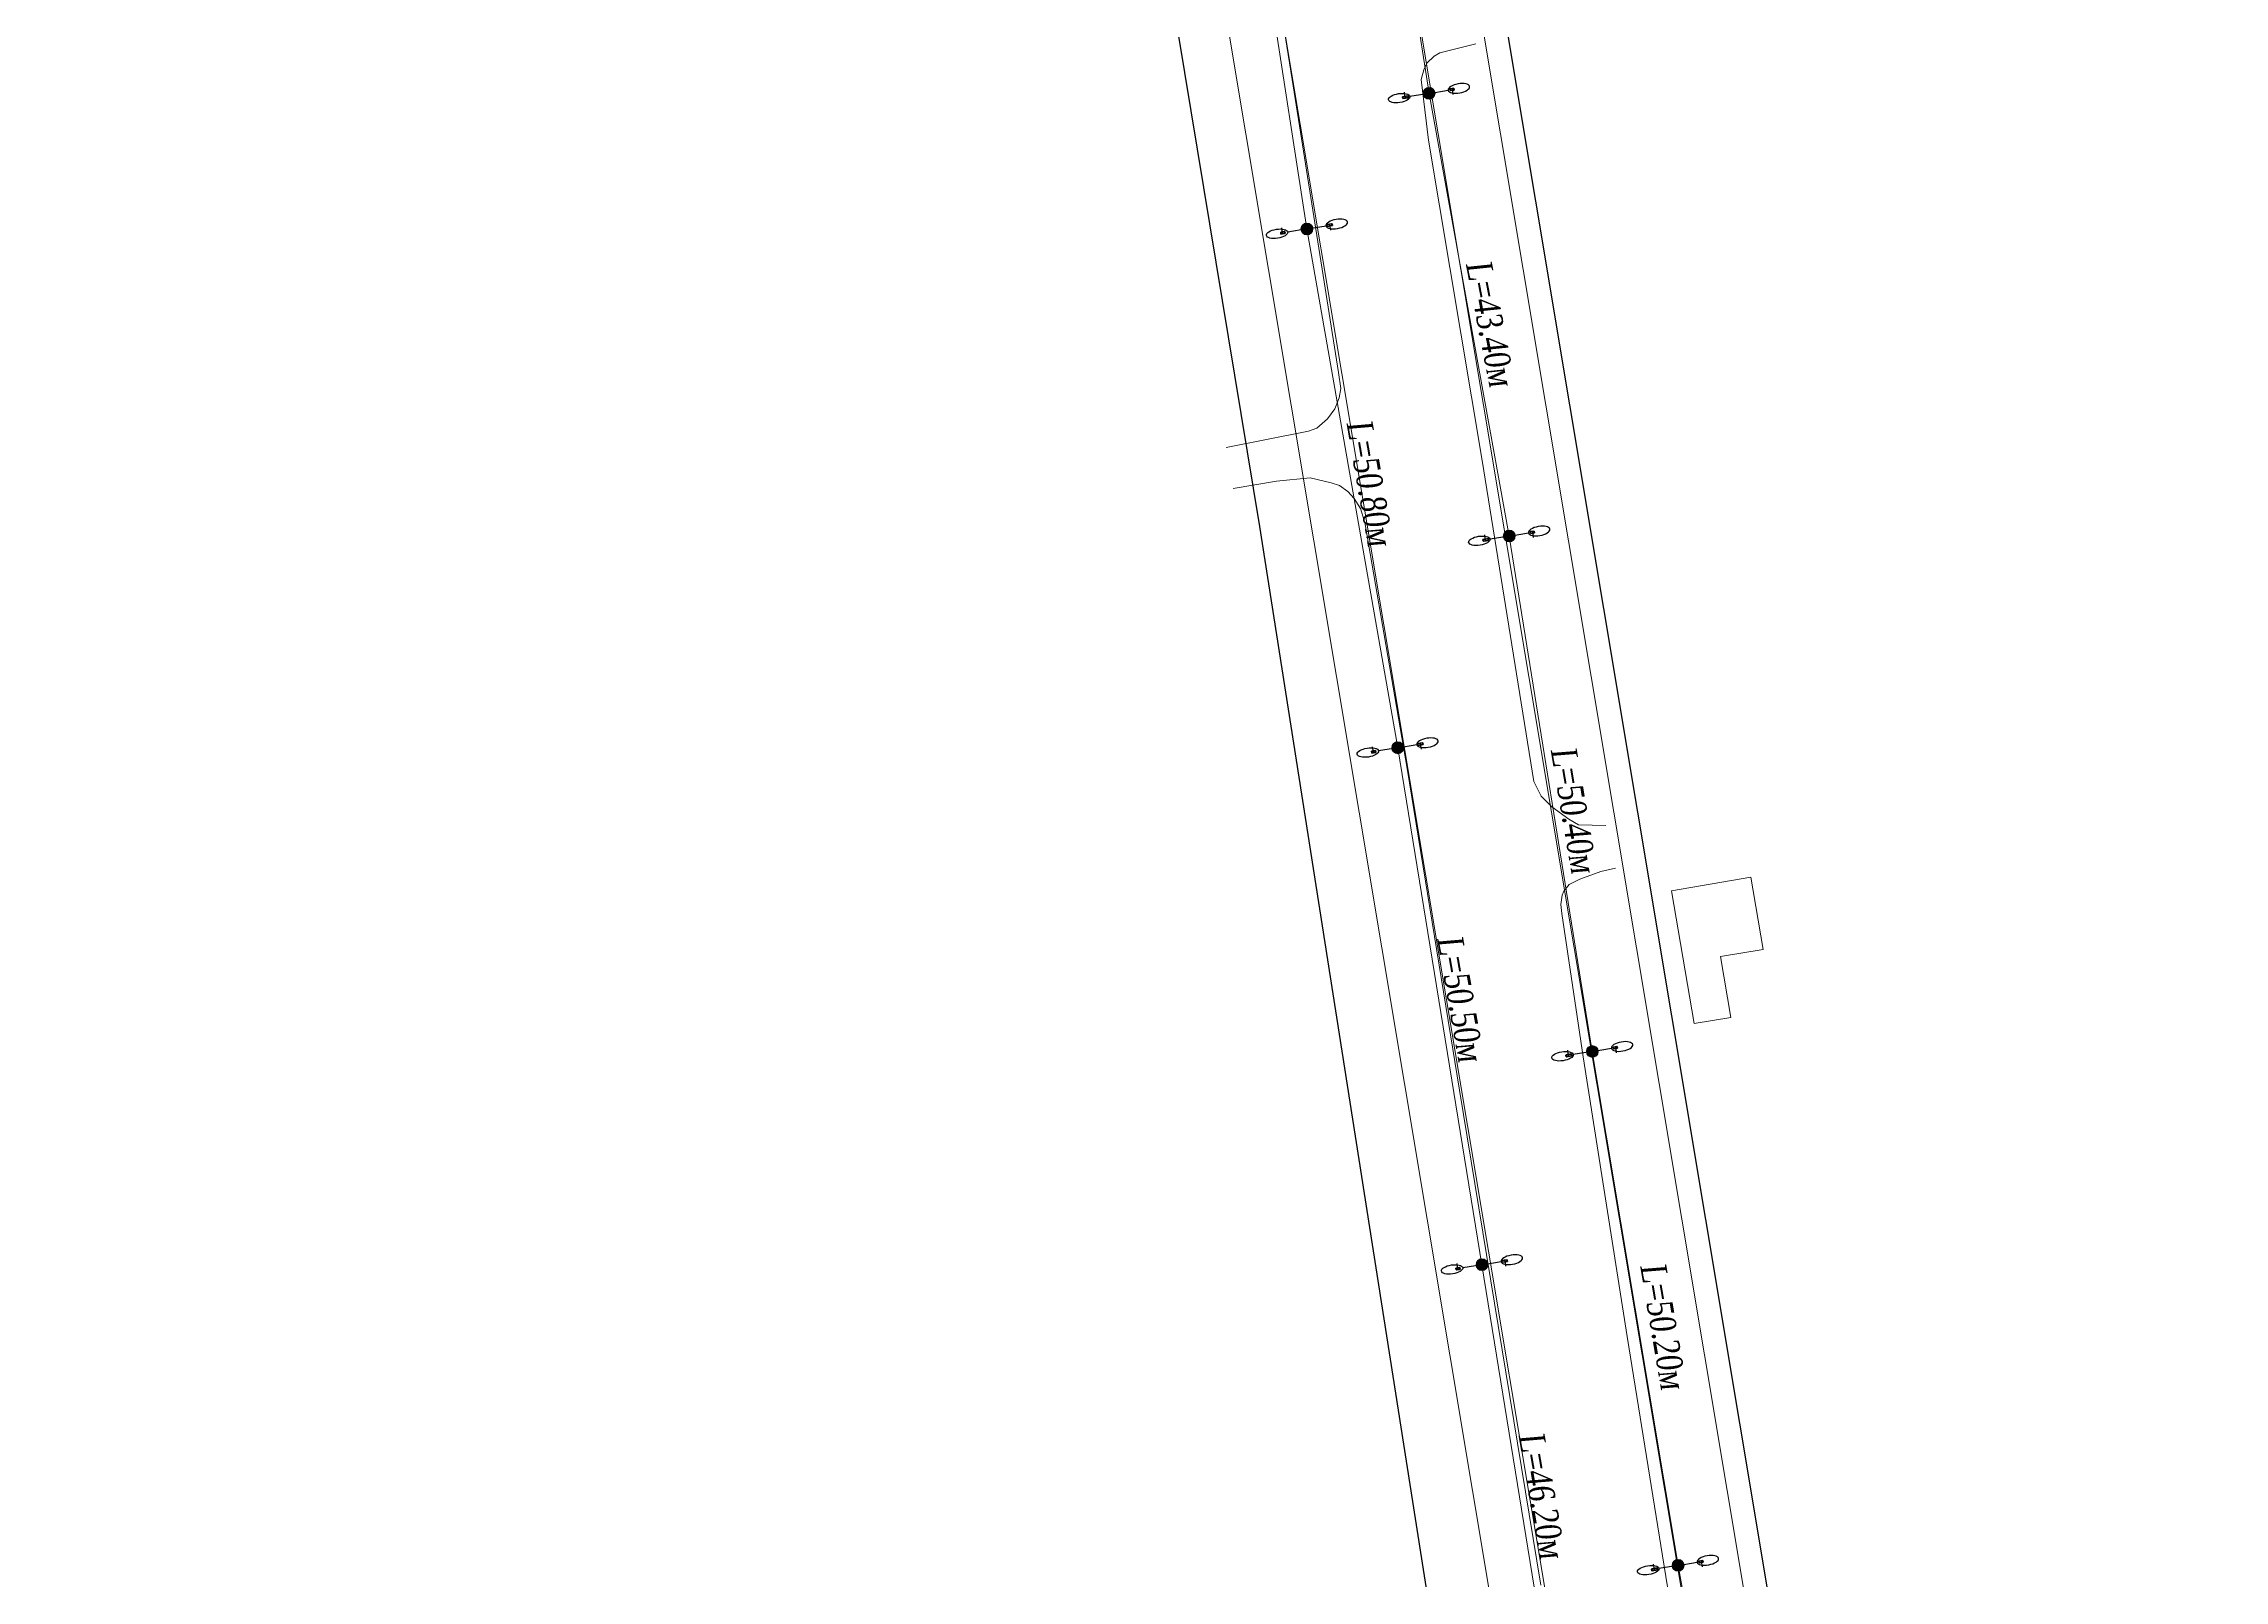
# Model space of a CAD drawing. Extents: x 2474 to 3317, y 1800 to 4862.
# Drawn here: x 2913 to 3123.2, y 2130.2 to 2278.4 of the extents above; entities that cross this region are included whole.
import ezdxf

# ---------------------------------------------------------------- set-up
doc = ezdxf.new("R2010")
doc.units = 0
doc.header["$MEASUREMENT"] = 0
for name, color, linetype in [('_МЕЖЕВОЙ_П-ЗУ_НОВЫЕ', 7, 'Continuous'), ('DLXLUM01', 2, 'Continuous'), ('DLXLUM02', 4, 'Continuous'), ('DLXLUMEX', 2, 'Continuous'), ('DLXSCENE', 7, 'Continuous')]:
    doc.layers.add(name, color=color, linetype=linetype)
doc.layers.add('ОСВЕЩЕНИЕ', color=7, linetype='Continuous', lineweight=15)
doc.layers.add('ситуация', color=7, linetype='Continuous', lineweight=15)
doc.styles.add('стиль2', font='times.ttf', dxfattribs={"width": 0.85, "oblique": 5, "height": 1.15})

# ---------------------------------------------------------------- blocks, each defined once
blk = doc.blocks.new('*U189')
for p, q in [((0.16, 0.11), (-0.19, 0.06)), ((-0.19, 0.06), (0.16, 0.11)), ((-0.19, 0.06), (-0.16, -0.11)), ((-0.15, 0.06), (-0.19, 0.06)), ((-0.16, -0.11), (-0.19, 0.06)), ((-0.19, 0.06), (-0.15, 0.06)), ((0.2, 0.12), (-0.15, 0.06)), ((-0.15, 0.06), (0.2, 0.12)), ((-0.15, 0.06), (-0.12, -0.11)), ((-0.12, -0.11), (-0.15, 0.06)), ((0.16, 0.11), (0.2, 0.12)), ((0.2, 0.12), (0.16, 0.11)), ((0.19, -0.06), (0.16, 0.11)), ((0.16, 0.11), (0.19, -0.06)), ((0.23, -0.05), (0.2, 0.12)), ((0.2, 0.12), (0.23, -0.05)), ((-0.16, -0.11), (0.19, -0.06)), ((0.19, -0.06), (-0.16, -0.11)), ((-0.16, -0.11), (-0.12, -0.11)), ((-0.12, -0.11), (-0.16, -0.11)), ((-0.12, -0.11), (0.23, -0.05)), ((0.23, -0.05), (-0.12, -0.11)), ((0.19, -0.06), (0.23, -0.05)), ((0.23, -0.05), (0.19, -0.06))]:
    blk.add_line(p, q)
at = {"color": 1}
blk.add_line((0.04, 0.01), (0.12, -0.49), dxfattribs=at)
at = {"layer": 'DLXLUMEX', "color": 7}
blk.add_text('2', height=0.1, dxfattribs=at).set_placement((0, 0))
blk = doc.blocks.new('*U200')
for p, q in [((0.2, 0.12), (-0.31, 0.03)), ((-0.31, 0.03), (0.2, 0.12)), ((-0.27, 0.04), (-0.31, 0.03)), ((-0.31, 0.03), (-0.27, 0.04)), ((-0.31, 0.03), (-0.28, -0.13)), ((-0.28, -0.13), (-0.31, 0.03)), ((0.24, 0.13), (-0.27, 0.04)), ((-0.27, 0.04), (0.24, 0.13)), ((-0.27, 0.04), (-0.24, -0.13)), ((-0.24, -0.13), (-0.27, 0.04)), ((0.24, 0.13), (0.2, 0.12)), ((0.2, 0.12), (0.24, 0.13)), ((0.23, -0.05), (0.2, 0.12)), ((0.2, 0.12), (0.23, -0.05)), ((0.27, -0.04), (0.24, 0.13)), ((0.24, 0.13), (0.27, -0.04)), ((-0.28, -0.13), (0.23, -0.05)), ((0.23, -0.05), (-0.28, -0.13)), ((-0.24, -0.13), (-0.28, -0.13)), ((-0.28, -0.13), (-0.24, -0.13)), ((-0.24, -0.13), (0.27, -0.04)), ((0.27, -0.04), (-0.24, -0.13)), ((0.23, -0.05), (0.27, -0.04)), ((0.27, -0.04), (0.23, -0.05))]:
    blk.add_line(p, q)
at = {"color": 1}
blk.add_line((-0.04, -0.01), (-0.12, 0.49), dxfattribs=at)
at = {"layer": 'DLXLUMEX', "color": 7}
blk.add_text('1', height=0.1, dxfattribs=at).set_placement((0, 0))
blk = doc.blocks.new('*U211')
for p, q in [((0.24, 0.12), (-0.27, 0.04)), ((-0.27, 0.04), (0.24, 0.12)), ((-0.23, 0.05), (-0.27, 0.04)), ((-0.27, 0.04), (-0.23, 0.05)), ((-0.27, 0.04), (-0.24, -0.12)), ((-0.24, -0.12), (-0.27, 0.04)), ((0.28, 0.13), (-0.23, 0.05)), ((-0.23, 0.05), (0.28, 0.13)), ((-0.23, 0.05), (-0.21, -0.12)), ((-0.21, -0.12), (-0.23, 0.05)), ((0.24, 0.12), (0.28, 0.13)), ((0.28, 0.13), (0.24, 0.12)), ((0.27, -0.04), (0.24, 0.12)), ((0.24, 0.12), (0.27, -0.04)), ((0.31, -0.04), (0.28, 0.13)), ((0.28, 0.13), (0.31, -0.04)), ((-0.24, -0.12), (0.27, -0.04)), ((0.27, -0.04), (-0.24, -0.12)), ((-0.24, -0.12), (-0.21, -0.12)), ((-0.21, -0.12), (-0.24, -0.12)), ((-0.21, -0.12), (0.31, -0.04)), ((0.31, -0.04), (-0.21, -0.12)), ((0.27, -0.04), (0.31, -0.04)), ((0.31, -0.04), (0.27, -0.04))]:
    blk.add_line(p, q)
at = {"color": 1}
blk.add_line((0.04, 0.01), (0.12, -0.49), dxfattribs=at)
at = {"layer": 'DLXLUMEX', "color": 7}
blk.add_text('1', height=0.1, dxfattribs=at).set_placement((0, 0))
blk = doc.blocks.new('*U221')
for p, q in [((0.12, 0.11), (-0.23, 0.05)), ((-0.23, 0.05), (0.12, 0.11)), ((-0.23, 0.05), (-0.2, -0.12)), ((-0.19, 0.05), (-0.23, 0.05)), ((-0.23, 0.05), (-0.19, 0.05)), ((-0.2, -0.12), (-0.23, 0.05)), ((0.16, 0.11), (-0.19, 0.05)), ((-0.19, 0.05), (0.16, 0.11)), ((-0.19, 0.05), (-0.16, -0.11)), ((-0.16, -0.11), (-0.19, 0.05)), ((0.16, 0.11), (0.12, 0.11)), ((0.12, 0.11), (0.16, 0.11)), ((0.15, -0.06), (0.12, 0.11)), ((0.12, 0.11), (0.15, -0.06)), ((0.19, -0.05), (0.16, 0.11)), ((0.16, 0.11), (0.19, -0.05)), ((-0.2, -0.12), (0.15, -0.06)), ((0.15, -0.06), (-0.2, -0.12)), ((-0.16, -0.11), (-0.2, -0.12)), ((-0.2, -0.12), (-0.16, -0.11)), ((-0.16, -0.11), (0.19, -0.05)), ((0.19, -0.05), (-0.16, -0.11)), ((0.15, -0.06), (0.19, -0.05)), ((0.19, -0.05), (0.15, -0.06))]:
    blk.add_line(p, q)
at = {"color": 1}
blk.add_line((-0.04, -0.01), (-0.12, 0.49), dxfattribs=at)
at = {"layer": 'DLXLUMEX', "color": 7}
blk.add_text('2', height=0.1, dxfattribs=at).set_placement((0, 0))
blk = doc.blocks.new('*U222')
for p, q in [((0.16, 0.11), (-0.19, 0.06)), ((-0.19, 0.06), (0.16, 0.11)), ((-0.19, 0.06), (-0.16, -0.11)), ((-0.15, 0.06), (-0.19, 0.06)), ((-0.16, -0.11), (-0.19, 0.06)), ((-0.19, 0.06), (-0.15, 0.06)), ((0.2, 0.12), (-0.15, 0.06)), ((-0.15, 0.06), (0.2, 0.12)), ((-0.15, 0.06), (-0.12, -0.11)), ((-0.12, -0.11), (-0.15, 0.06)), ((0.16, 0.11), (0.2, 0.12)), ((0.2, 0.12), (0.16, 0.11)), ((0.19, -0.06), (0.16, 0.11)), ((0.16, 0.11), (0.19, -0.06)), ((0.23, -0.05), (0.2, 0.12)), ((0.2, 0.12), (0.23, -0.05)), ((-0.16, -0.11), (0.19, -0.06)), ((0.19, -0.06), (-0.16, -0.11)), ((-0.16, -0.11), (-0.12, -0.11)), ((-0.12, -0.11), (-0.16, -0.11)), ((-0.12, -0.11), (0.23, -0.05)), ((0.23, -0.05), (-0.12, -0.11)), ((0.19, -0.06), (0.23, -0.05)), ((0.23, -0.05), (0.19, -0.06))]:
    blk.add_line(p, q)
at = {"color": 1}
blk.add_line((0.04, 0.01), (0.12, -0.49), dxfattribs=at)
at = {"layer": 'DLXLUMEX', "color": 7}
blk.add_text('2', height=0.1, dxfattribs=at).set_placement((0, 0))
blk = doc.blocks.new('*U223')
for p, q in [((0.2, 0.12), (-0.31, 0.03)), ((-0.31, 0.03), (0.2, 0.12)), ((-0.27, 0.04), (-0.31, 0.03)), ((-0.31, 0.03), (-0.27, 0.04)), ((-0.31, 0.03), (-0.28, -0.13)), ((-0.28, -0.13), (-0.31, 0.03)), ((0.24, 0.13), (-0.27, 0.04)), ((-0.27, 0.04), (0.24, 0.13)), ((-0.27, 0.04), (-0.24, -0.13)), ((-0.24, -0.13), (-0.27, 0.04)), ((0.24, 0.13), (0.2, 0.12)), ((0.2, 0.12), (0.24, 0.13)), ((0.23, -0.05), (0.2, 0.12)), ((0.2, 0.12), (0.23, -0.05)), ((0.27, -0.04), (0.24, 0.13)), ((0.24, 0.13), (0.27, -0.04)), ((-0.28, -0.13), (0.23, -0.05)), ((0.23, -0.05), (-0.28, -0.13)), ((-0.24, -0.13), (-0.28, -0.13)), ((-0.28, -0.13), (-0.24, -0.13)), ((-0.24, -0.13), (0.27, -0.04)), ((0.27, -0.04), (-0.24, -0.13)), ((0.23, -0.05), (0.27, -0.04)), ((0.27, -0.04), (0.23, -0.05))]:
    blk.add_line(p, q)
at = {"color": 1}
blk.add_line((-0.04, -0.01), (-0.12, 0.49), dxfattribs=at)
at = {"layer": 'DLXLUMEX', "color": 7}
blk.add_text('1', height=0.1, dxfattribs=at).set_placement((0, 0))
blk = doc.blocks.new('*U224')
for p, q in [((0.24, 0.12), (-0.27, 0.04)), ((-0.27, 0.04), (0.24, 0.12)), ((-0.23, 0.05), (-0.27, 0.04)), ((-0.27, 0.04), (-0.23, 0.05)), ((-0.27, 0.04), (-0.24, -0.12)), ((-0.24, -0.12), (-0.27, 0.04)), ((0.28, 0.13), (-0.23, 0.05)), ((-0.23, 0.05), (0.28, 0.13)), ((-0.23, 0.05), (-0.21, -0.12)), ((-0.21, -0.12), (-0.23, 0.05)), ((0.24, 0.12), (0.28, 0.13)), ((0.28, 0.13), (0.24, 0.12)), ((0.27, -0.04), (0.24, 0.12)), ((0.24, 0.12), (0.27, -0.04)), ((0.31, -0.04), (0.28, 0.13)), ((0.28, 0.13), (0.31, -0.04)), ((-0.24, -0.12), (0.27, -0.04)), ((0.27, -0.04), (-0.24, -0.12)), ((-0.24, -0.12), (-0.21, -0.12)), ((-0.21, -0.12), (-0.24, -0.12)), ((-0.21, -0.12), (0.31, -0.04)), ((0.31, -0.04), (-0.21, -0.12)), ((0.27, -0.04), (0.31, -0.04)), ((0.31, -0.04), (0.27, -0.04))]:
    blk.add_line(p, q)
at = {"color": 1}
blk.add_line((0.04, 0.01), (0.12, -0.49), dxfattribs=at)
at = {"layer": 'DLXLUMEX', "color": 7}
blk.add_text('1', height=0.1, dxfattribs=at).set_placement((0, 0))
blk = doc.blocks.new('*U225')
for p, q in [((0.12, 0.11), (-0.23, 0.05)), ((-0.23, 0.05), (0.12, 0.11)), ((-0.23, 0.05), (-0.2, -0.12)), ((-0.19, 0.05), (-0.23, 0.05)), ((-0.23, 0.05), (-0.19, 0.05)), ((-0.2, -0.12), (-0.23, 0.05)), ((0.16, 0.11), (-0.19, 0.05)), ((-0.19, 0.05), (0.16, 0.11)), ((-0.19, 0.05), (-0.16, -0.11)), ((-0.16, -0.11), (-0.19, 0.05)), ((0.16, 0.11), (0.12, 0.11)), ((0.12, 0.11), (0.16, 0.11)), ((0.15, -0.06), (0.12, 0.11)), ((0.12, 0.11), (0.15, -0.06)), ((0.19, -0.05), (0.16, 0.11)), ((0.16, 0.11), (0.19, -0.05)), ((-0.2, -0.12), (0.15, -0.06)), ((0.15, -0.06), (-0.2, -0.12)), ((-0.16, -0.11), (-0.2, -0.12)), ((-0.2, -0.12), (-0.16, -0.11)), ((-0.16, -0.11), (0.19, -0.05)), ((0.19, -0.05), (-0.16, -0.11)), ((0.15, -0.06), (0.19, -0.05)), ((0.19, -0.05), (0.15, -0.06))]:
    blk.add_line(p, q)
at = {"color": 1}
blk.add_line((-0.04, -0.01), (-0.12, 0.49), dxfattribs=at)
at = {"layer": 'DLXLUMEX', "color": 7}
blk.add_text('2', height=0.1, dxfattribs=at).set_placement((0, 0))
blk = doc.blocks.new('*U226')
for p, q in [((0.16, 0.11), (-0.19, 0.06)), ((-0.19, 0.06), (0.16, 0.11)), ((-0.19, 0.06), (-0.16, -0.11)), ((-0.15, 0.06), (-0.19, 0.06)), ((-0.16, -0.11), (-0.19, 0.06)), ((-0.19, 0.06), (-0.15, 0.06)), ((0.2, 0.12), (-0.15, 0.06)), ((-0.15, 0.06), (0.2, 0.12)), ((-0.15, 0.06), (-0.12, -0.11)), ((-0.12, -0.11), (-0.15, 0.06)), ((0.16, 0.11), (0.2, 0.12)), ((0.2, 0.12), (0.16, 0.11)), ((0.19, -0.06), (0.16, 0.11)), ((0.16, 0.11), (0.19, -0.06)), ((0.23, -0.05), (0.2, 0.12)), ((0.2, 0.12), (0.23, -0.05)), ((-0.16, -0.11), (0.19, -0.06)), ((0.19, -0.06), (-0.16, -0.11)), ((-0.16, -0.11), (-0.12, -0.11)), ((-0.12, -0.11), (-0.16, -0.11)), ((-0.12, -0.11), (0.23, -0.05)), ((0.23, -0.05), (-0.12, -0.11)), ((0.19, -0.06), (0.23, -0.05)), ((0.23, -0.05), (0.19, -0.06))]:
    blk.add_line(p, q)
at = {"color": 1}
blk.add_line((0.04, 0.01), (0.12, -0.49), dxfattribs=at)
at = {"layer": 'DLXLUMEX', "color": 7}
blk.add_text('2', height=0.1, dxfattribs=at).set_placement((0, 0))
blk = doc.blocks.new('*U227')
for p, q in [((0.2, 0.12), (-0.31, 0.03)), ((-0.31, 0.03), (0.2, 0.12)), ((-0.27, 0.04), (-0.31, 0.03)), ((-0.31, 0.03), (-0.27, 0.04)), ((-0.31, 0.03), (-0.28, -0.13)), ((-0.28, -0.13), (-0.31, 0.03)), ((0.24, 0.13), (-0.27, 0.04)), ((-0.27, 0.04), (0.24, 0.13)), ((-0.27, 0.04), (-0.24, -0.13)), ((-0.24, -0.13), (-0.27, 0.04)), ((0.24, 0.13), (0.2, 0.12)), ((0.2, 0.12), (0.24, 0.13)), ((0.23, -0.05), (0.2, 0.12)), ((0.2, 0.12), (0.23, -0.05)), ((0.27, -0.04), (0.24, 0.13)), ((0.24, 0.13), (0.27, -0.04)), ((-0.28, -0.13), (0.23, -0.05)), ((0.23, -0.05), (-0.28, -0.13)), ((-0.24, -0.13), (-0.28, -0.13)), ((-0.28, -0.13), (-0.24, -0.13)), ((-0.24, -0.13), (0.27, -0.04)), ((0.27, -0.04), (-0.24, -0.13)), ((0.23, -0.05), (0.27, -0.04)), ((0.27, -0.04), (0.23, -0.05))]:
    blk.add_line(p, q)
at = {"color": 1}
blk.add_line((-0.04, -0.01), (-0.12, 0.49), dxfattribs=at)
at = {"layer": 'DLXLUMEX', "color": 7}
blk.add_text('1', height=0.1, dxfattribs=at).set_placement((0, 0))
blk = doc.blocks.new('*U228')
for p, q in [((0.24, 0.12), (-0.27, 0.04)), ((-0.27, 0.04), (0.24, 0.12)), ((-0.23, 0.05), (-0.27, 0.04)), ((-0.27, 0.04), (-0.23, 0.05)), ((-0.27, 0.04), (-0.24, -0.12)), ((-0.24, -0.12), (-0.27, 0.04)), ((0.28, 0.13), (-0.23, 0.05)), ((-0.23, 0.05), (0.28, 0.13)), ((-0.23, 0.05), (-0.21, -0.12)), ((-0.21, -0.12), (-0.23, 0.05)), ((0.24, 0.12), (0.28, 0.13)), ((0.28, 0.13), (0.24, 0.12)), ((0.27, -0.04), (0.24, 0.12)), ((0.24, 0.12), (0.27, -0.04)), ((0.31, -0.04), (0.28, 0.13)), ((0.28, 0.13), (0.31, -0.04)), ((-0.24, -0.12), (0.27, -0.04)), ((0.27, -0.04), (-0.24, -0.12)), ((-0.24, -0.12), (-0.21, -0.12)), ((-0.21, -0.12), (-0.24, -0.12)), ((-0.21, -0.12), (0.31, -0.04)), ((0.31, -0.04), (-0.21, -0.12)), ((0.27, -0.04), (0.31, -0.04)), ((0.31, -0.04), (0.27, -0.04))]:
    blk.add_line(p, q)
at = {"color": 1}
blk.add_line((0.04, 0.01), (0.12, -0.49), dxfattribs=at)
at = {"layer": 'DLXLUMEX', "color": 7}
blk.add_text('1', height=0.1, dxfattribs=at).set_placement((0, 0))
blk = doc.blocks.new('*U229')
for p, q in [((0.12, 0.11), (-0.23, 0.05)), ((-0.23, 0.05), (0.12, 0.11)), ((-0.19, 0.05), (-0.23, 0.05)), ((-0.23, 0.05), (-0.2, -0.12)), ((-0.23, 0.05), (-0.19, 0.05)), ((-0.2, -0.12), (-0.23, 0.05)), ((0.16, 0.11), (-0.19, 0.05)), ((-0.19, 0.05), (0.16, 0.11)), ((-0.19, 0.05), (-0.16, -0.11)), ((-0.16, -0.11), (-0.19, 0.05)), ((0.16, 0.11), (0.12, 0.11)), ((0.12, 0.11), (0.16, 0.11)), ((0.15, -0.06), (0.12, 0.11)), ((0.12, 0.11), (0.15, -0.06)), ((0.19, -0.05), (0.16, 0.11)), ((0.16, 0.11), (0.19, -0.05)), ((-0.2, -0.12), (0.15, -0.06)), ((0.15, -0.06), (-0.2, -0.12)), ((-0.16, -0.11), (-0.2, -0.12)), ((-0.2, -0.12), (-0.16, -0.11)), ((-0.16, -0.11), (0.19, -0.05)), ((0.19, -0.05), (-0.16, -0.11)), ((0.15, -0.06), (0.19, -0.05)), ((0.19, -0.05), (0.15, -0.06))]:
    blk.add_line(p, q)
at = {"color": 1}
blk.add_line((-0.04, -0.01), (-0.12, 0.49), dxfattribs=at)
at = {"layer": 'DLXLUMEX', "color": 7}
blk.add_text('2', height=0.1, dxfattribs=at).set_placement((0, 0))
blk = doc.blocks.new('*U230')
for p, q in [((0.16, 0.11), (-0.19, 0.06)), ((-0.19, 0.06), (0.16, 0.11)), ((-0.19, 0.06), (-0.16, -0.11)), ((-0.15, 0.06), (-0.19, 0.06)), ((-0.16, -0.11), (-0.19, 0.06)), ((-0.19, 0.06), (-0.15, 0.06)), ((0.2, 0.12), (-0.15, 0.06)), ((-0.15, 0.06), (0.2, 0.12)), ((-0.15, 0.06), (-0.12, -0.11)), ((-0.12, -0.11), (-0.15, 0.06)), ((0.16, 0.11), (0.2, 0.12)), ((0.2, 0.12), (0.16, 0.11)), ((0.19, -0.06), (0.16, 0.11)), ((0.16, 0.11), (0.19, -0.06)), ((0.23, -0.05), (0.2, 0.12)), ((0.2, 0.12), (0.23, -0.05)), ((-0.16, -0.11), (0.19, -0.06)), ((0.19, -0.06), (-0.16, -0.11)), ((-0.16, -0.11), (-0.12, -0.11)), ((-0.12, -0.11), (-0.16, -0.11)), ((-0.12, -0.11), (0.23, -0.05)), ((0.23, -0.05), (-0.12, -0.11)), ((0.19, -0.06), (0.23, -0.05)), ((0.23, -0.05), (0.19, -0.06))]:
    blk.add_line(p, q)
at = {"color": 1}
blk.add_line((0.04, 0.01), (0.12, -0.49), dxfattribs=at)
at = {"layer": 'DLXLUMEX', "color": 7}
blk.add_text('2', height=0.1, dxfattribs=at).set_placement((0, 0))
blk = doc.blocks.new('*U232')
for p, q in [((0.2, 0.12), (-0.31, 0.03)), ((-0.31, 0.03), (0.2, 0.12)), ((-0.27, 0.04), (-0.31, 0.03)), ((-0.31, 0.03), (-0.27, 0.04)), ((-0.31, 0.03), (-0.28, -0.13)), ((-0.28, -0.13), (-0.31, 0.03)), ((0.24, 0.13), (-0.27, 0.04)), ((-0.27, 0.04), (0.24, 0.13)), ((-0.27, 0.04), (-0.24, -0.13)), ((-0.24, -0.13), (-0.27, 0.04)), ((0.24, 0.13), (0.2, 0.12)), ((0.2, 0.12), (0.24, 0.13)), ((0.23, -0.05), (0.2, 0.12)), ((0.2, 0.12), (0.23, -0.05)), ((0.27, -0.04), (0.24, 0.13)), ((0.24, 0.13), (0.27, -0.04)), ((-0.28, -0.13), (0.23, -0.05)), ((0.23, -0.05), (-0.28, -0.13)), ((-0.24, -0.13), (-0.28, -0.13)), ((-0.28, -0.13), (-0.24, -0.13)), ((-0.24, -0.13), (0.27, -0.04)), ((0.27, -0.04), (-0.24, -0.13)), ((0.23, -0.05), (0.27, -0.04)), ((0.27, -0.04), (0.23, -0.05))]:
    blk.add_line(p, q)
at = {"color": 1}
blk.add_line((-0.04, -0.01), (-0.12, 0.49), dxfattribs=at)
at = {"layer": 'DLXLUMEX', "color": 7}
blk.add_text('1', height=0.1, dxfattribs=at).set_placement((0, 0))
blk = doc.blocks.new('*U218')
for p, q in [((3000.11, 2414.04), (3030.18, 2231.81)), ((3085.4, 2091.91), (3053.19, 2284.88)), ((3030.18, 2231.81), (3064.23, 2014.6))]:
    blk.add_line(p, q)

msp = doc.modelspace()

# ---------------------------------------------------------------- hatches: boundary and pattern name
at = {"layer": 'ОСВЕЩЕНИЕ', "linetype": 'Continuous', "lineweight": 18}
h = msp.add_hatch(color=7, dxfattribs=at)
edge = h.paths.add_edge_path()
edge.add_arc((3046.52, 2273.58), 0.572, 0, 360)
h = msp.add_hatch(color=7, dxfattribs=at)
edge = h.paths.add_edge_path()
edge.add_arc((3034.74, 2260.5), 0.572, 0, 360)
h = msp.add_hatch(color=7, dxfattribs=at)
edge = h.paths.add_edge_path()
edge.add_arc((3054.24, 2230.89), 0.572, 0, 360)
h = msp.add_hatch(color=7, dxfattribs=at)
edge = h.paths.add_edge_path()
edge.add_arc((3043.49, 2210.47), 0.572, 0, 360)
h = msp.add_hatch(color=7, dxfattribs=at)
edge = h.paths.add_edge_path()
edge.add_arc((3062.25, 2181.18), 0.572, 0, 360)
h = msp.add_hatch(color=7, dxfattribs=at)
edge = h.paths.add_edge_path()
edge.add_arc((3051.61, 2160.62), 0.572, 0, 360)
h = msp.add_hatch(color=7, dxfattribs=at)
edge = h.paths.add_edge_path()
edge.add_arc((3070.52, 2131.62), 0.572, 0, 360)

# ---------------------------------------------------------------- linework, layer by layer
at = {"layer": '_МЕЖЕВОЙ_П-ЗУ_НОВЫЕ', "color": 7, "lineweight": 18}
for p, q in [((3069.89, 2196.68), (3077.54, 2197.98)), ((3069.89, 2196.68), (3077.54, 2197.98)), ((3072.08, 2183.87), (3069.89, 2196.68)), ((3072.08, 2183.87), (3069.89, 2196.68)), ((3077.54, 2197.98), (3078.73, 2191.03)), ((3077.54, 2197.98), (3078.73, 2191.03)), ((3078.73, 2191.03), (3074.61, 2190.33)), ((3078.73, 2191.03), (3074.61, 2190.33)), ((3074.61, 2190.33), (3075.61, 2184.47)), ((3074.61, 2190.33), (3075.61, 2184.47)), ((3075.61, 2184.47), (3072.08, 2183.87)), ((3075.61, 2184.47), (3072.08, 2183.87))]:
    msp.add_line(p, q, dxfattribs=at)
at = {"layer": 'ОСВЕЩЕНИЕ', "color": 1, "linetype": 'Continuous'}
for p, q in [((3039.68, 2317.4), (3046.52, 2273.58)), ((3034.74, 2260.5), (3026.61, 2313.04)), ((3046.52, 2273.58), (3054.24, 2230.89)), ((3043.49, 2210.47), (3034.74, 2260.5)), ((3054.24, 2230.89), (3062.25, 2181.18)), ((3051.61, 2160.62), (3043.49, 2210.47)), ((3062.25, 2181.18), (3070.52, 2131.62)), ((3058.98, 2115.06), (3051.61, 2160.62)), ((3070.52, 2131.62), (3079.55, 2081.75))]:
    msp.add_line(p, q, dxfattribs=at)
at = {"layer": 'ОСВЕЩЕНИЕ', "color": 7, "linetype": 'Continuous', "lineweight": 18}
for centre in [(3046.52, 2273.58), (3046.52, 2273.58), (3034.74, 2260.5), (3034.74, 2260.5), (3054.24, 2230.89), (3054.24, 2230.89), (3043.49, 2210.47), (3043.49, 2210.47), (3062.25, 2181.18), (3062.25, 2181.18), (3051.61, 2160.62), (3051.61, 2160.62), (3070.52, 2131.62), (3070.52, 2131.62)]:
    msp.add_circle(centre, 0.572, dxfattribs=at)
at = {"layer": 'ситуация', "color": 4}
for p, q in [((3098.64, 1851.95), (2595.93, 4861.51)), ((3098.64, 1851.95), (2595.93, 4861.51)), ((3104.02, 1851.95), (2601.35, 4861.27)), ((3115.86, 1859.76), (2614.6, 4860.67)), ((3115.86, 1859.76), (2614.6, 4860.67)), ((3123.17, 1851.95), (2620.65, 4860.4)), ((3123.17, 1851.95), (2620.65, 4860.4))]:
    msp.add_line(p, q, dxfattribs=at)
at = {"layer": 'ситуация', "color": 7, "linetype": 'Continuous', "lineweight": 18}
for p, q in [((3033.33, 2274.91), (3027.42, 2312.07)), ((3033.33, 2274.91), (3027.42, 2312.07)), ((3033.33, 2274.91), (3027.42, 2312.07)), ((3046.3, 2276.5), (3046.02, 2275.86)), ((3046.3, 2276.5), (3046.02, 2275.86)), ((3046.3, 2276.5), (3046.02, 2275.86)), ((3046.99, 2277.15), (3046.3, 2276.5)), ((3046.99, 2277.15), (3046.3, 2276.5)), ((3046.99, 2277.15), (3046.3, 2276.5)), ((3047.55, 2277.47), (3046.99, 2277.15)), ((3047.55, 2277.47), (3046.99, 2277.15)), ((3047.55, 2277.47), (3046.99, 2277.15)), ((3051.03, 2278.36), (3047.55, 2277.47)), ((3051.03, 2278.36), (3047.55, 2277.47)), ((3051.03, 2278.36), (3047.55, 2277.47)), ((3037.78, 2246.66), (3033.33, 2274.91)), ((3037.78, 2246.66), (3033.33, 2274.91)), ((3037.78, 2246.66), (3033.33, 2274.91)), ((3046.02, 2275.86), (3045.76, 2274.91)), ((3046.02, 2275.86), (3045.76, 2274.91)), ((3046.02, 2275.86), (3045.76, 2274.91)), ((3045.76, 2274.91), (3046.47, 2269.05)), ((3045.76, 2274.91), (3046.47, 2269.05)), ((3045.76, 2274.91), (3046.47, 2269.05)), ((3046.47, 2269.05), (3051.62, 2238.18)), ((3046.47, 2269.05), (3051.62, 2238.18)), ((3046.47, 2269.05), (3051.62, 2238.18)), ((3038, 2245.13), (3037.78, 2246.66)), ((3038, 2245.13), (3037.78, 2246.66)), ((3038, 2245.13), (3037.78, 2246.66)), ((3037.86, 2244.23), (3038, 2245.13)), ((3037.86, 2244.23), (3038, 2245.13)), ((3037.86, 2244.23), (3038, 2245.13)), ((3036.72, 2242.19), (3037.42, 2243.14)), ((3036.72, 2242.19), (3037.42, 2243.14)), ((3036.72, 2242.19), (3037.42, 2243.14)), ((3037.42, 2243.14), (3037.86, 2244.23)), ((3037.42, 2243.14), (3037.86, 2244.23)), ((3037.42, 2243.14), (3037.86, 2244.23)), ((3026.96, 2239.43), (3034.9, 2241)), ((3026.96, 2239.43), (3034.9, 2241)), ((3026.96, 2239.43), (3034.9, 2241)), ((3034.9, 2241), (3035.71, 2241.29)), ((3034.9, 2241), (3035.71, 2241.29)), ((3034.9, 2241), (3035.71, 2241.29)), ((3035.71, 2241.29), (3036.72, 2242.19)), ((3035.71, 2241.29), (3036.72, 2242.19)), ((3035.71, 2241.29), (3036.72, 2242.19)), ((3051.62, 2238.18), (3056.6, 2207.23)), ((3051.62, 2238.18), (3056.6, 2207.23)), ((3051.62, 2238.18), (3056.6, 2207.23)), ((3031.81, 2236.18), (3027.64, 2235.48)), ((3031.81, 2236.18), (3027.64, 2235.48)), ((3031.81, 2236.18), (3027.64, 2235.48)), ((3035.05, 2236.51), (3031.81, 2236.18)), ((3035.05, 2236.51), (3031.81, 2236.18)), ((3035.05, 2236.51), (3031.81, 2236.18)), ((3037.09, 2236.03), (3035.05, 2236.51)), ((3037.09, 2236.03), (3035.05, 2236.51)), ((3037.09, 2236.03), (3035.05, 2236.51)), ((3037.88, 2235.75), (3037.09, 2236.03)), ((3037.88, 2235.75), (3037.09, 2236.03)), ((3037.88, 2235.75), (3037.09, 2236.03)), ((3038.69, 2235.17), (3037.88, 2235.75)), ((3038.69, 2235.17), (3037.88, 2235.75)), ((3038.69, 2235.17), (3037.88, 2235.75)), ((3039.3, 2234.5), (3038.69, 2235.17)), ((3039.3, 2234.5), (3038.69, 2235.17)), ((3039.3, 2234.5), (3038.69, 2235.17)), ((3039.92, 2233.54), (3039.3, 2234.5)), ((3039.92, 2233.54), (3039.3, 2234.5)), ((3039.92, 2233.54), (3039.3, 2234.5)), ((3040.33, 2232.19), (3039.92, 2233.54)), ((3040.33, 2232.19), (3039.92, 2233.54)), ((3040.33, 2232.19), (3039.92, 2233.54)), ((3044.4, 2208.47), (3040.33, 2232.19)), ((3044.4, 2208.47), (3040.33, 2232.19)), ((3044.4, 2208.47), (3040.33, 2232.19)), ((3049.46, 2177.44), (3044.4, 2208.47)), ((3049.46, 2177.44), (3044.4, 2208.47)), ((3049.46, 2177.44), (3044.4, 2208.47)), ((3056.6, 2207.23), (3057.32, 2205.8)), ((3056.6, 2207.23), (3057.32, 2205.8)), ((3056.6, 2207.23), (3057.32, 2205.8)), ((3057.32, 2205.8), (3058.34, 2204.78)), ((3057.32, 2205.8), (3058.34, 2204.78)), ((3057.32, 2205.8), (3058.34, 2204.78)), ((3058.34, 2204.78), (3059.99, 2203.59)), ((3058.34, 2204.78), (3059.99, 2203.59)), ((3058.34, 2204.78), (3059.99, 2203.59)), ((3059.99, 2203.59), (3060.92, 2203.05)), ((3059.99, 2203.59), (3060.92, 2203.05)), ((3059.99, 2203.59), (3060.92, 2203.05)), ((3060.92, 2203.05), (3063.56, 2202.97)), ((3060.92, 2203.05), (3063.56, 2202.97)), ((3060.92, 2203.05), (3063.56, 2202.97)), ((3064.49, 2198.86), (3063.08, 2198.54)), ((3064.49, 2198.86), (3063.08, 2198.54)), ((3064.49, 2198.86), (3063.08, 2198.54)), ((3059.5, 2196.64), (3059.34, 2196.25)), ((3059.5, 2196.64), (3059.34, 2196.25)), ((3059.5, 2196.64), (3059.34, 2196.25)), ((3060.03, 2197.29), (3059.5, 2196.64)), ((3060.03, 2197.29), (3059.5, 2196.64)), ((3060.03, 2197.29), (3059.5, 2196.64)), ((3061.06, 2197.8), (3060.03, 2197.29)), ((3061.06, 2197.8), (3060.03, 2197.29)), ((3061.06, 2197.8), (3060.03, 2197.29)), ((3063.08, 2198.54), (3061.06, 2197.8)), ((3063.08, 2198.54), (3061.06, 2197.8)), ((3063.08, 2198.54), (3061.06, 2197.8)), ((3059.34, 2196.25), (3059.23, 2195.34)), ((3059.34, 2196.25), (3059.23, 2195.34)), ((3059.34, 2196.25), (3059.23, 2195.34)), ((3059.23, 2195.34), (3059.3, 2194.48)), ((3059.23, 2195.34), (3059.3, 2194.48)), ((3059.23, 2195.34), (3059.3, 2194.48)), ((3059.3, 2194.48), (3061.36, 2180.65)), ((3059.3, 2194.48), (3061.36, 2180.65)), ((3059.3, 2194.48), (3061.36, 2180.65)), ((3061.36, 2180.65), (3065.6, 2153.68)), ((3061.36, 2180.65), (3065.6, 2153.68)), ((3061.36, 2180.65), (3065.6, 2153.68)), ((3057.3, 2129.7), (3049.46, 2177.44)), ((3057.3, 2129.7), (3049.46, 2177.44)), ((3057.3, 2129.7), (3049.46, 2177.44)), ((3065.6, 2153.68), (3071.78, 2115.35)), ((3065.6, 2153.68), (3071.78, 2115.35)), ((3065.6, 2153.68), (3071.78, 2115.35))]:
    msp.add_line(p, q, dxfattribs=at)
at = {"layer": 'ситуация', "color": 0, "lineweight": 25}
for p, q in [((3046.52, 2273.58), (3044.67, 2273.28)), ((3046.52, 2273.58), (3048.37, 2273.89)), ((3034.74, 2260.5), (3032.89, 2260.2)), ((3034.74, 2260.5), (3036.59, 2260.81)), ((3054.24, 2230.89), (3052.39, 2230.59)), ((3054.24, 2230.89), (3056.09, 2231.2)), ((3043.49, 2210.47), (3041.64, 2210.17)), ((3043.49, 2210.47), (3045.34, 2210.78)), ((3062.25, 2181.18), (3060.4, 2180.88)), ((3062.25, 2181.18), (3064.1, 2181.49)), ((3051.61, 2160.62), (3053.46, 2160.93)), ((3051.61, 2160.62), (3049.76, 2160.33)), ((3070.52, 2131.62), (3068.67, 2131.33)), ((3070.52, 2131.62), (3072.37, 2131.93))]:
    msp.add_line(p, q, dxfattribs=at)
at = {"layer": 'ситуация', "color": 0, "lineweight": 25, "extrusion": (0, 0, -1)}
for centre in [(3049.39, 2274.06), (3037.62, 2260.98), (3057.12, 2231.37), (3046.36, 2210.95), (3065.12, 2181.66), (3054.49, 2161.1), (3073.39, 2132.11)]:
    msp.add_ellipse(centre, major_axis=(1.03, 0.18), ratio=0.418921, dxfattribs=at)
at = {"layer": 'ситуация', "color": 0, "lineweight": 25}
for centre in [(3043.64, 2273.12), (3031.86, 2260.04), (3051.36, 2230.43), (3040.61, 2210.01), (3059.37, 2180.72), (3048.73, 2160.16), (3067.64, 2131.16)]:
    msp.add_ellipse(centre, major_axis=(-1.03, -0.16), ratio=0.418921, dxfattribs=at)

# ---------------------------------------------------------------- block references
at = {"layer": 'DLXLUM01'}
for name, p in [('*U232', (3044.26, 2273.21)), ('*U228', (3036.88, 2260.87)), ('*U227', (3052, 2230.51)), ('*U224', (3045.63, 2210.82)), ('*U223', (3060, 2180.81)), ('*U211', (3053.77, 2160.97)), ('*U200', (3068.27, 2131.24))]:
    msp.add_blockref(name, p, dxfattribs=at)
at = {"layer": 'DLXLUM02'}
for name, p in [('*U230', (3048.7, 2273.95)), ('*U229', (3032.44, 2260.13)), ('*U226', (3056.44, 2231.25)), ('*U225', (3041.19, 2210.08)), ('*U222', (3064.44, 2181.55)), ('*U221', (3049.33, 2160.23)), ('*U189', (3072.71, 2131.98))]:
    msp.add_blockref(name, p, dxfattribs=at)
at = {"layer": 'DLXSCENE'}
msp.add_blockref('*U218', (0, 0), dxfattribs=at)

# ---------------------------------------------------------------- texts
at = {"layer": 'ОСВЕЩЕНИЕ', "color": 7, "lineweight": 18, "style": 'стиль2', "oblique": 5, "width": 0.8}
for s, rotation, p in [('L=43.40м', 280.9172, (3050.04, 2257.17)), ('L=50.80м', 279.8676, (3038.54, 2241.83)), ('L=50.40м', 279.5799, (3058.22, 2210.3)), ('L=50.50м', 279.8676, (3047.27, 2192.11)), ('L=50.20м', 279.5799, (3066.85, 2160.53)), ('L=46.20м', 279.8676, (3055.12, 2144.2))]:
    msp.add_text(s, height=2.5, rotation=rotation, dxfattribs=at).set_placement(p)

doc.saveas('drawing.dxf')
